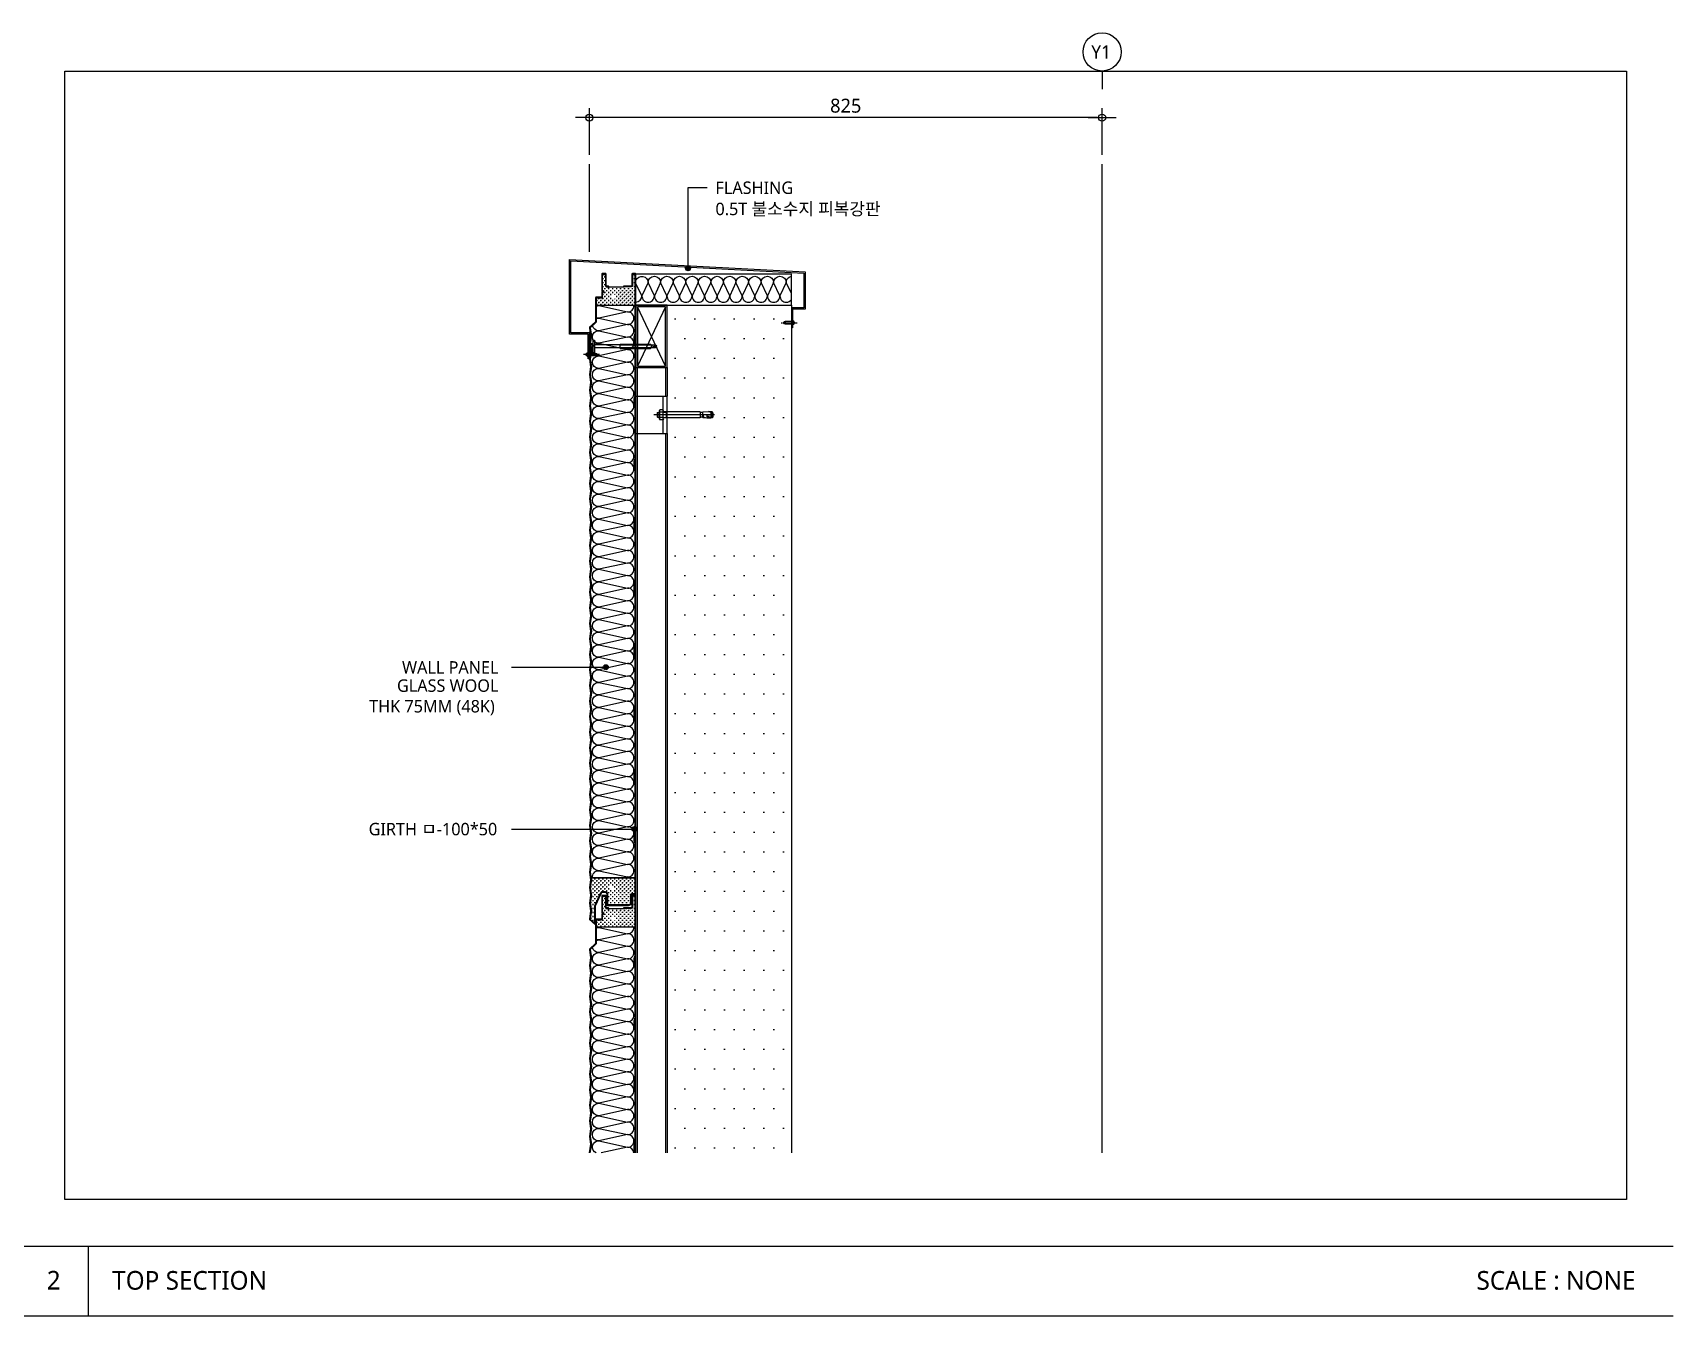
# Model space of a CAD drawing. Header units: millimetres. Extents: x 2752880 to 2775018, y 665860 to 672840.
# Drawn here: x 2761723 to 2764362, y 670762 to 672826 of the extents above; entities that cross this region are included whole.
import ezdxf
from ezdxf.enums import TextEntityAlignment as Align

# ---------------------------------------------------------------- set-up
doc = ezdxf.new("R2010")
doc.units = ezdxf.units.MM
doc.header["$LTSCALE"] = 10
doc.linetypes.add('CEN', pattern=[62, 60, -1, 0, -1])
doc.layers.get('DEFPOINTS').update_dxf_attribs({"color": 161})
for name, color, linetype in [('250', 49, 'Continuous'), ('4', 4, 'Continuous'), ('AA-MKXS-SYMB', 3, 'Continuous'), ('BOX', 5, 'Continuous'), ('CEN(ST)', 1, 'CEN'), ('CON', 7, 'Continuous'), ('DIM', 7, 'Continuous'), ('HATCH', 8, 'Continuous'), ('M12SET', 6, 'Continuous'), ('OVERHEAD DOOR - 1', 4, 'Continuous'), ('Part', 1, 'Continuous'), ('TEX', 3, 'Continuous'), ('TEXT', 3, 'Continuous'), ('xref 단면도$0$내부우레탄-1', 13, 'Continuous')]:
    doc.layers.add(name, color=color, linetype=linetype)
doc.styles.add('나눔바른고딕', font='NanumBarunGothic.ttf')
doc.styles.add('맑은고딕', font='malgun_0.ttf')
doc.dimstyles.new('10 NDIM', dxfattribs={"dimscale": 10, "dimtxt": 3, "dimasz": 1, "dimexe": 2, "dimexo": 2, "dimgap": 1.5, "dimtad": 1, "dimdec": 0, "dimrnd": 0.25, "dimdsep": 46, "dimtxsty": '나눔바른고딕', "dimblk": 'DOT0', "dimcen": 1, "dimdle": 8, "dimclrd": 7, "dimclre": 7, "dimclrt": 7, "dimadec": 0, "dimazin": 0, "dimtfac": 1, "dimtdec": 0, "dimtix": 1, "dimtmove": 2, "dimatfit": 3, "dimldrblk": 'DOT0', "dimfxl": 1, "dimtolj": 1, "dimtzin": 0, "dimlwd": -1, "dimlwe": -1, "dimarcsym": 0})
pattern_1 = [(90, (3433822.5768, -2081832.0338), (-3.175, 3.175), [1.5875, -4.7625]), (180, (3433823.3705, -2081831.24), (-3.175, -3.175), [1.5875, -4.7625])]

# ---------------------------------------------------------------- blocks, each defined once
blk = doc.blocks.new('DOT0')
at = {"layer": 'DIM'}
blk.add_line((-3, 0), (3, 0), dxfattribs=at)
at = {"layer": 'DIM', "color": 6}
blk.add_circle((0, 0), 0.75, dxfattribs=at)
blk = doc.blocks.new('*D33')
at = {"layer": 'DEFPOINTS', "color": 0, "linetype": 'ByBlock', "ltscale": 0.5, "transparency": 16777216}
for p in [(2762618.5, 672689.7), (2762618.5, 672614.7), (2763443.5, 672614.7)]:
    blk.add_point(p, dxfattribs=at)
at = {"layer": 'DIM', "color": 7, "linetype": 'ByBlock', "ltscale": 0.5, "transparency": 16777216}
for p, q in [((2762618.5, 672629.7), (2762618.5, 672704.7)), ((2763436, 672689.7), (2762626, 672689.7)), ((2763443.5, 672629.7), (2763443.5, 672704.7))]:
    blk.add_line(p, q, dxfattribs=at)
at = {"layer": 'DIM', "color": 7, "linetype": 'ByBlock', "ltscale": 0.5, "transparency": 16777216, "xscale": 7.5, "yscale": 7.5, "zscale": 7.5}
for p, rotation in [((2762618.5, 672689.7), 180.0000000000162), ((2763443.5, 672689.7), 1.614708367014828e-11)]:
    blk.add_blockref('DOT0', p, dxfattribs=dict(at, rotation=rotation))
at = {"layer": 'DIM', "color": 7, "linetype": 'ByBlock', "ltscale": 0.5, "transparency": 16777216, "insert": (2763031, 672708.8), "char_height": 22.5, "attachment_point": 5, "style": '맑은고딕'}
blk.add_mtext('\\A1;825', dxfattribs=at)
blk = doc.blocks.new('DAFFDADA')
at = {"layer": '250'}
blk.add_line((2853558.8, 1641880), (2853656.8, 1641880), dxfattribs=at)
at = {"layer": 'M12SET', "linetype": 'Continuous'}
for p, q in [((2853562.8, 1641884.7), (2853561.6, 1641883.6)), ((2853561.6, 1641876.5), (2853561.6, 1641883.6)), ((2853562.8, 1641884.7), (2853562.8, 1641875.3)), ((2853562.8, 1641884.7), (2853565, 1641884.7)), ((2853564.8, 1641875.3), (2853564.8, 1641884.7)), ((2853564.9, 1641877.1), (2853565.1, 1641879.1)), ((2853565, 1641885.4), (2853566.6, 1641885.3)), ((2853565, 1641884.8), (2853565, 1641885.4)), ((2853565, 1641884.8), (2853565.6, 1641884.1)), ((2853565.1, 1641879.1), (2853565.7, 1641879.8)), ((2853565.6, 1641884.1), (2853566.4, 1641883.7)), ((2853565.7, 1641879.8), (2853566.8, 1641880.2)), ((2853566.4, 1641883.7), (2853567.3, 1641883.5)), ((2853566.6, 1641885.3), (2853571.2, 1641885.1)), ((2853566.8, 1641880.2), (2853567.4, 1641880.4)), ((2853567.3, 1641883.5), (2853568.2, 1641883.2)), ((2853567.4, 1641880.4), (2853568, 1641880.5)), ((2853568, 1641880.5), (2853570.9, 1641880.7)), ((2853568.2, 1641883.2), (2853571, 1641883)), ((2853571.2, 1641885.1), (2853577.9, 1641884.8)), ((2853576.7, 1641882.8), (2853577.9, 1641882.7)), ((2853576.7, 1641881.9), (2853577.9, 1641882)), ((2853577.9, 1641882.7), (2853577.9, 1641884.8)), ((2853577.9, 1641883.7), (2853581.6, 1641883.7)), ((2853577.9, 1641882), (2853577.9, 1641875.4)), ((2853581.9, 1641884.8), (2853641.3, 1641884.8)), ((2853581.9, 1641875.2), (2853581.9, 1641884.8)), ((2853636.8, 1641875.2), (2853636.8, 1641884.8)), ((2853641.3, 1641884.2), (2853636.8, 1641884.2)), ((2853641.3, 1641887.1), (2853641.9, 1641888)), ((2853641.9, 1641888), (2853647.2, 1641888)), ((2853641.9, 1641884.5), (2853647.2, 1641884.5)), ((2853647.7, 1641887.1), (2853647.2, 1641888)), ((2853647.7, 1641887.1), (2853647.7, 1641873)), ((2853647.7, 1641884.8), (2853648.7, 1641883.8)), ((2853648.4, 1641884.2), (2853647.7, 1641884.2)), ((2853651, 1641883.9), (2853648.7, 1641883.9)), ((2853648.7, 1641876.3), (2853648.7, 1641883.8)), ((2853651, 1641883.9), (2853651, 1641876.2)), ((2853651, 1641883.9), (2853651.3, 1641883.6)), ((2853651.3, 1641876.5), (2853651.3, 1641883.6)), ((2853561.6, 1641876.5), (2853562.8, 1641875.3)), ((2853562.8, 1641875.3), (2853565.8, 1641875.3)), ((2853565, 1641876.4), (2853564.9, 1641877.1)), ((2853565.3, 1641875.8), (2853565, 1641876.4)), ((2853565.9, 1641875.3), (2853565.3, 1641875.8)), ((2853566.5, 1641875.1), (2853565.9, 1641875.3)), ((2853568.9, 1641874.9), (2853577.9, 1641875.4)), ((2853577.9, 1641876.4), (2853581.6, 1641876.4)), ((2853581.9, 1641875.2), (2853641.3, 1641875.2)), ((2853641.3, 1641875.9), (2853636.8, 1641875.9)), ((2853641.3, 1641873), (2853641.9, 1641872.1)), ((2853641.9, 1641875.6), (2853647.2, 1641875.6)), ((2853641.9, 1641872.1), (2853647.2, 1641872.1)), ((2853647.7, 1641873), (2853647.2, 1641872.1)), ((2853647.7, 1641875.2), (2853648.7, 1641876.3)), ((2853648.4, 1641875.9), (2853647.7, 1641875.9)), ((2853651, 1641876.2), (2853648.7, 1641876.2)), ((2853651.3, 1641876.5), (2853651, 1641876.2))]:
    blk.add_line(p, q, dxfattribs=at)
for centre, radius, start, end in [((2853570, 1641881.9), 1.5, 305.3673, 47.7084), ((2853576.7, 1641882.3), 0.463, 98.5979, 261.4021), ((2853581.6, 1641884), 0.287, 270, 0), ((2853644.4, 1641886.3), 3.1, 145.5615, 214.4385), ((2853660, 1641880), 18.6, 166.1237, 193.8763), ((2853644.6, 1641886.3), 3.1, 325.5615, 34.4385), ((2853629.1, 1641880), 18.6, 346.1237, 13.8763), ((2853568.4, 1641884.2), 9.36, 258.7007, 273), ((2853581.6, 1641876.1), 0.287, 0, 90), ((2853644.4, 1641873.8), 3.1, 145.5615, 214.4385), ((2853644.6, 1641873.8), 3.1, 325.5615, 34.4385)]:
    blk.add_arc(centre, radius, start, end, dxfattribs=at)
blk = doc.blocks.new('B')
at = {"color": 4}
for p, q in [((6.6, 0), (-3, 0)), ((4.8, 0.8), (0, 0.8)), ((4.8, -0.8), (4.8, 0.8)), ((-2.3, 0), (-2.7, 0)), ((0, -0.8), (4.8, -0.8)), ((7.3, 0), (6.9, 0))]:
    blk.add_line(p, q, dxfattribs=at)
blk.add_lwpolyline([(-0.6, 0.2), (-0.6, -0.2), (-1.2, -0.2, 0.327973), (-0.2, -1.2), (-0.2, 0), (-0.2, 1.2, 0.327973), (-1.2, 0.2)], format="xyb", close=True, dxfattribs=at)
blk.add_lwpolyline([(4.8, -0.5), (5.5, -0.5), (6, 0), (5.5, 0.5), (4.8, 0.5)], dxfattribs=at)
at = {"layer": '4'}
for p, q in [((-0.2, 1.6), (-0.2, 1.2)), ((0, 1.6), (-0.2, 1.6)), ((0, 0.8), (0, 1.6)), ((0, -0.8), (0, 0.8)), ((-0.2, -1.6), (-0.2, -1.2)), ((0, -1.6), (-0.2, -1.6)), ((0, -0.8), (0, -1.6))]:
    blk.add_line(p, q, dxfattribs=at)

msp = doc.modelspace()

# ---------------------------------------------------------------- hatches: boundary and pattern name
at = {"linetype": 'ByBlock'}
h = msp.add_hatch(color=4, dxfattribs=at)
h.dxf.hatch_style = 1
h.paths.add_polyline_path([(2762781.2, 672447.4, 1), (2762773.3, 672447.4, 1)])
h = msp.add_hatch(color=4, dxfattribs=at)
h.dxf.hatch_style = 1
h.paths.add_polyline_path([(2762648.9, 671805.8, 1), (2762641, 671805.8, 1)])
h = msp.add_hatch(color=4, dxfattribs=at)
h.dxf.hatch_style = 1
h.paths.add_polyline_path([(2762695, 671545.7, 1), (2762687.1, 671545.7, 1)])
at = {"layer": 'HATCH', "linetype": 'ByBlock'}
h = msp.add_hatch(dxfattribs=at)
h.set_pattern_fill('DOTS', color=256, scale=20)
h.set_pattern_definition([(0, (-747.647, 1647.484), (15.875, 31.75), [0, -31.75])])
h.paths.add_polyline_path([(2762943.5, 672387.9), (2762743.5, 672387.9), (2762743.5, 671031.4), (2762943.5, 671031.4)])
at = {"layer": 'xref 단면도$0$내부우레탄-1', "linetype": 'ByBlock'}
h = msp.add_hatch(dxfattribs=at)
h.set_pattern_fill('CROSS', color=251, scale=0.5, angle=90, style=0)
h.set_pattern_definition(pattern_1)
h.paths.add_polyline_path([(2762673.7, 672417.7), (2762649.7, 672417.7), (2762649.7, 672414.7), (2762648.5, 672414.7), (2762648.5, 672417.7), (2762646.5, 672417.7, -0.414214), (2762644.3, 672419.9), (2762644.3, 672437.7), (2762639.7, 672437.7), (2762639.7, 672411.6), (2762642.6, 672409.9), (2762639.7, 672408.2), (2762639.7, 672401.9, -0.414214), (2762637.5, 672399.7), (2762629.7, 672399.7), (2762629.7, 672387.8), (2762692.3, 672387.8), (2762692.3, 672402.6), (2762661.2, 672402.6, -0.481018), (2762657.3, 672397.8, -1), (2762657.3, 672405.7, -0.350423), (2762661.2, 672402.6), (2762692.3, 672402.6), (2762692.3, 672437.7), (2762687.9, 672437.7), (2762687.9, 672420, -0.426354), (2762685.7, 672417.7)])
h = msp.add_hatch(dxfattribs=at)
h.set_pattern_fill('CROSS', color=251, scale=0.5, angle=90, style=0)
h.set_pattern_definition(pattern_1)
h.paths.add_polyline_path([(2762621.2, 671467.1), (2762621.7, 671463.9), (2762619.7, 671451.4), (2762621.7, 671438.9), (2762619.7, 671426.4), (2762621.7, 671413.9), (2762619.7, 671401.4), (2762619.8, 671400.9), (2762627.3, 671394.1), (2762627.3, 671422.1), (2762636.3, 671442.6, -0.298105), (2762640, 671445.1), (2762643.7, 671445.1, -0.414214), (2762647.7, 671441.1), (2762647.7, 671424.1), (2762679.4, 671424.1), (2762681.4, 671424.1), (2762682.8, 671424.1, 0.378865), (2762684.7, 671425.8), (2762685.3, 671431), (2762685.3, 671439.7, -0.433389), (2762687.5, 671442.1), (2762692.3, 671442.1), (2762692.3, 671451.8), (2762658.8, 671451.8, -0.481018), (2762655, 671447, -1), (2762655, 671454.9, -0.350423), (2762658.8, 671451.8), (2762692.3, 671451.8), (2762692.3, 671467.1)])
h = msp.add_hatch(dxfattribs=at)
h.set_pattern_fill('CROSS', color=251, scale=0.5, angle=90, style=0)
h.set_pattern_definition([(90, (3433822.5768, -2082832.0338), (-3.175, 3.175), [1.5875, -4.7625]), (180, (3433823.3705, -2082831.24), (-3.175, -3.175), [1.5875, -4.7625])])
h.paths.add_polyline_path([(2762673.7, 671417.7), (2762649.7, 671417.7), (2762649.7, 671414.7), (2762648.5, 671414.7), (2762648.5, 671417.7), (2762646.5, 671417.7, -0.414214), (2762644.3, 671419.9), (2762644.3, 671437.7), (2762639.7, 671437.7), (2762639.7, 671411.6), (2762642.6, 671409.9), (2762639.7, 671408.2), (2762639.7, 671401.9, -0.414214), (2762637.5, 671399.7), (2762629.7, 671399.7), (2762629.7, 671387.8), (2762692.3, 671387.8), (2762692.3, 671402.6), (2762661.2, 671402.6, -0.481018), (2762657.3, 671397.8, -1), (2762657.3, 671405.7, -0.350423), (2762661.2, 671402.6), (2762692.3, 671402.6), (2762692.3, 671437.7), (2762687.9, 671437.7), (2762687.9, 671420, -0.426354), (2762685.7, 671417.7)])

# ---------------------------------------------------------------- linework, layer by layer
at = {"color": 4, "linetype": 'ByBlock'}
for p, q in [((2762808.2, 672576.8), (2762777.2, 672576.8)), ((2762777.2, 672576.8), (2762777.2, 672443.4)), ((2762648.7, 672418.9), (2762646.5, 672418.9)), ((2762648.7, 672417.7), (2762674.7, 672417.7)), ((2762692.3, 672387.8), (2762629.7, 672387.8)), ((2762618.6, 672325.6), (2762618.6, 672325.3)), ((2762618.6, 672323.9), (2762618.6, 672320.3)), ((2762619.1, 672319.6), (2762618.6, 672319.1)), ((2762618.6, 672318.6), (2762618.6, 672319.1)), ((2762619.1, 672324.6), (2762618.7, 672325)), ((2762619.1, 672324.6), (2762618.7, 672324.2)), ((2762619.1, 672319.6), (2762618.7, 672320)), ((2762623.6, 672326.1), (2762619.1, 672326.1)), ((2762619.1, 672324.6), (2762623.6, 672324.6)), ((2762619.1, 672319.6), (2762623.6, 672319.6)), ((2762619.1, 672318.1), (2762623.6, 672318.1)), ((2762623.6, 672326.6), (2762623.6, 672326.1)), ((2762623.6, 672318.1), (2762623.6, 672326.1)), ((2762623.6, 672318.1), (2762623.6, 672317.6)), ((2762624.6, 672327.1), (2762624.1, 672327.1)), ((2762624.1, 672317.1), (2762624.6, 672317.1)), ((2762624.6, 672312.1), (2762624.6, 672332.1)), ((2762626.6, 672332.1), (2762626.6, 672312.1)), ((2762691.6, 672324.5), (2762626.6, 672324.5)), ((2762691.6, 672319.5), (2762626.6, 672319.5)), ((2762668, 672318.5), (2762668, 672325.5)), ((2762668, 672325.5), (2762717, 672325.5)), ((2762668, 672324.5), (2762724.5, 672324.5)), ((2762724.5, 672319.5), (2762668, 672319.5)), ((2762668, 672318.5), (2762717, 672318.5)), ((2762717, 672325.5), (2762718, 672324.5)), ((2762717, 672318.5), (2762718, 672319.5)), ((2762717.9, 672321.3), (2762720.5, 672324.2)), ((2762719.6, 672319.7), (2762717.9, 672321.3)), ((2762723.3, 672322), (2762719.6, 672319.7)), ((2762720.5, 672324.2), (2762724.5, 672324.5)), ((2762723.3, 672322), (2762727, 672322)), ((2762727, 672322), (2762724.5, 672324.5)), ((2762727, 672322), (2762724.5, 672319.5)), ((2762493.1, 671805.7), (2762644.8, 671805.7)), ((2762493.1, 671545.6), (2762691, 671545.6)), ((2762621.2, 671467.1), (2762692.3, 671467.1)), ((2762692.3, 671467.1), (2762621.2, 671467.1)), ((2762648.7, 671418.9), (2762646.5, 671418.9)), ((2762648.5, 671424.1), (2762679.5, 671424.1)), ((2762648.5, 671424.1), (2762648.5, 671422.9)), ((2762648.5, 671424.1), (2762681.4, 671424.1)), ((2762648.5, 671424.1), (2762648.5, 671422.9)), ((2762648.5, 671422.9), (2762681.5, 671422.9)), ((2762648.5, 671422.9), (2762681.5, 671422.9)), ((2762648.7, 671417.7), (2762674.7, 671417.7)), ((2762692.3, 671387.8), (2762629.7, 671387.8))]:
    msp.add_line(p, q, dxfattribs=at)
at = {"color": 2, "linetype": 'ByBlock'}
for p, q in [((2762586.5, 672341.6), (2762586.5, 672461.6)), ((2762586.5, 672461.6), (2762965.5, 672441.6)), ((2762588.5, 672343.6), (2762588.5, 672459.6)), ((2762588.5, 672459.6), (2762963.5, 672439.6)), ((2762963.5, 672439.6), (2762963.5, 672383.6)), ((2762965.5, 672441.6), (2762965.5, 672381.6)), ((2762963.5, 672383.6), (2762943.5, 672383.6)), ((2762943.5, 672383.6), (2762943.5, 672351.6)), ((2762965.5, 672381.6), (2762945.5, 672381.6)), ((2762945.5, 672381.6), (2762945.5, 672351.6)), ((2762616.5, 672341.6), (2762586.5, 672341.6)), ((2762618.5, 672343.6), (2762588.5, 672343.6)), ((2762616.5, 672301.6), (2762616.5, 672341.6)), ((2762618.5, 672301.6), (2762618.5, 672343.6)), ((2762945.5, 672351.6), (2762943.5, 672351.6)), ((2762618.5, 672301.6), (2762616.5, 672301.6)), ((2762693.5, 672241.6), (2762693.5, 672181.6)), ((2762693.5, 672241.6), (2762743.5, 672241.6)), ((2762737.5, 672181.6), (2762737.5, 672241.6)), ((2762693.5, 672181.6), (2762743.5, 672181.6))]:
    msp.add_line(p, q, dxfattribs=at)
at = {"color": 1, "linetype": 'ByBlock'}
for p, q in [((2762741.2, 672385.6), (2762695.8, 672290.2)), ((2762741.2, 672290.2), (2762695.8, 672385.6))]:
    msp.add_line(p, q, dxfattribs=at)
at = {"color": 0, "linetype": 'ByBlock'}
for p, q in [((2762693.5, 672287.9), (2762693.5, 671024.7)), ((2762743.5, 672287.9), (2762743.5, 672241.6)), ((2762743.5, 672181.6), (2762743.5, 671024.7))]:
    msp.add_line(p, q, dxfattribs=at)
at = {"color": 4, "linetype": 'ByBlock'}
for points in [[(2762648.5, 672414.7), (2762649.7, 672414.7), (2762649.7, 672417.9, 0.414214), (2762648.7, 672418.9), (2762646.5, 672418.9, -0.414214), (2762645.5, 672419.9), (2762645.5, 672437.9, 0.414214), (2762644.5, 672438.9), (2762639.5, 672438.9, 0.414214), (2762638.5, 672437.9), (2762638.5, 672410.9), (2762640.3, 672409.9), (2762638.5, 672408.8), (2762638.5, 672401.9, -0.414214), (2762637.5, 672400.9), (2762629.5, 672400.9, 0.414214), (2762628.5, 672399.9), (2762628.5, 672361.3), (2762618.7, 672352.5), (2762618.5, 672351.4), (2762620.5, 672338.9), (2762618.5, 672326.4), (2762620.5, 672313.9), (2762618.5, 672301.4), (2762620.5, 672288.9), (2762618.5, 672276.4), (2762620.5, 672263.9), (2762618.5, 672251.4), (2762620.5, 672238.9), (2762618.5, 672226.4), (2762620.5, 672213.9), (2762618.5, 672201.4), (2762620.5, 672188.9), (2762618.5, 672176.4), (2762620.5, 672163.9), (2762618.5, 672151.4), (2762620.5, 672138.9), (2762618.5, 672126.4), (2762620.5, 672113.9), (2762618.5, 672101.4), (2762620.5, 672088.9), (2762618.5, 672076.4), (2762620.5, 672063.9), (2762618.5, 672051.4), (2762620.5, 672038.9), (2762618.5, 672026.4), (2762620.5, 672013.9), (2762618.5, 672001.4), (2762620.5, 671988.9), (2762618.5, 671976.4), (2762620.5, 671963.9), (2762618.5, 671951.4), (2762620.5, 671938.9), (2762618.5, 671926.4), (2762620.5, 671913.9), (2762618.5, 671901.4), (2762620.5, 671888.9), (2762618.5, 671876.4), (2762620.5, 671863.9), (2762618.5, 671851.4), (2762620.5, 671838.9), (2762618.5, 671826.4), (2762620.5, 671813.9), (2762618.5, 671801.4), (2762620.5, 671788.9), (2762618.5, 671776.4), (2762620.5, 671763.9), (2762618.5, 671751.4), (2762620.5, 671738.9), (2762618.5, 671726.4), (2762620.5, 671713.9), (2762618.5, 671701.4), (2762620.5, 671688.9), (2762618.5, 671676.4), (2762620.5, 671663.9), (2762618.5, 671651.4), (2762620.5, 671638.9), (2762618.5, 671626.4), (2762620.5, 671613.9), (2762618.5, 671601.4), (2762620.5, 671588.9), (2762618.5, 671576.4), (2762620.5, 671563.9), (2762618.5, 671551.4), (2762620.5, 671538.9), (2762618.5, 671526.4), (2762620.5, 671513.9), (2762618.5, 671501.4), (2762620.5, 671488.9), (2762618.5, 671476.4), (2762620.5, 671463.9), (2762618.5, 671451.4), (2762620.5, 671438.9), (2762618.5, 671426.4), (2762620.5, 671413.9), (2762618.5, 671401.4), (2762618.7, 671400.3), (2762627.6, 671392.3, 0.20034), (2762627.9, 671392.1), (2762628, 671392.1, 0.414214), (2762628.5, 671392.6), (2762628.5, 671421.9), (2762637.4, 671442.2, -0.298105), (2762640, 671443.9), (2762643.7, 671443.9, -0.414214), (2762646.5, 671441.1), (2762646.5, 671423.9, 0.414214), (2762647.5, 671422.9), (2762679.5, 671422.9), (2762679.5, 671424.1)], [(2762629.7, 672399.7), (2762637.5, 672399.7, 0.414214), (2762639.7, 672401.9), (2762639.7, 672408.2), (2762642.6, 672409.9), (2762639.7, 672411.6), (2762639.7, 672437.7), (2762644.3, 672437.7), (2762644.3, 672419.9, 0.414214), (2762646.5, 672417.7), (2762648.5, 672417.7), (2762648.5, 672414.7)], [(2762673.5, 671424.1), (2762682.8, 671424.1, 0.378865), (2762684.7, 671425.8), (2762685.3, 671431), (2762685.3, 671439.7, -0.433389), (2762687.5, 671442.1), (2762692.3, 671442.1), (2762692.3, 671521.9), (2762690.8, 671526.9), (2762690.8, 671537.3), (2762692.3, 671542.3), (2762692.3, 671621.9), (2762690.8, 671626.9), (2762690.8, 671637.3), (2762692.3, 671642.3), (2762692.3, 671721.9), (2762690.8, 671726.9), (2762690.8, 671737.3), (2762692.3, 671742.3), (2762692.3, 671821.9), (2762690.8, 671826.9), (2762690.8, 671837.3), (2762692.3, 671842.3), (2762692.3, 671921.9), (2762690.8, 671926.9), (2762690.8, 671937.3), (2762692.3, 671942.3), (2762692.3, 672021.9), (2762690.8, 672026.9), (2762690.8, 672037.3), (2762692.3, 672042.3), (2762692.3, 672121.9), (2762690.8, 672126.9), (2762690.8, 672137.3), (2762692.3, 672142.3), (2762692.3, 672221.9), (2762690.8, 672226.9), (2762690.8, 672237.3), (2762692.3, 672242.3), (2762692.3, 672321.9), (2762690.8, 672326.9), (2762690.8, 672337.3), (2762692.3, 672342.3), (2762692.3, 672437.7), (2762687.9, 672437.7), (2762687.9, 672419.8, -0.402176), (2762685.7, 672417.7), (2762673.7, 672417.7)], [(2762685.9, 671425.6), (2762686.5, 671430.9), (2762686.5, 671439.8, -0.442758), (2762687.5, 671440.9), (2762692.5, 671440.9, 0.414214), (2762693.5, 671441.9), (2762693.5, 671522.1), (2762692, 671527.1), (2762692, 671537.1), (2762693.5, 671542.1), (2762693.5, 671622.1), (2762692, 671627.1), (2762692, 671637.1), (2762693.5, 671642.1), (2762693.5, 671722.1), (2762692, 671727.1), (2762692, 671737.1), (2762693.5, 671742.1), (2762693.5, 671822.1), (2762692, 671827.1), (2762692, 671837.1), (2762693.5, 671842.1), (2762693.5, 671922.1), (2762692, 671927.1), (2762692, 671937.1), (2762693.5, 671942.1), (2762693.5, 672022.1), (2762692, 672027.1), (2762692, 672037.1), (2762693.5, 672042.1), (2762693.5, 672122.1), (2762692, 672127.1), (2762692, 672137.1), (2762693.5, 672142.1), (2762693.5, 672222.1), (2762692, 672227.1), (2762692, 672237.1), (2762693.5, 672242.1), (2762693.5, 672322.1), (2762692, 672327.1), (2762692, 672337.1), (2762693.5, 672342.1), (2762693.5, 672437.9, 0.414214), (2762692.5, 672438.9), (2762687.7, 672438.9, 0.396394), (2762686.7, 672438), (2762686.7, 672419.8, -0.396394), (2762685.7, 672418.9), (2762680.2, 672418.9), (2762673.7, 672418.9), (2762673.7, 672417.7)], [(2762629.7, 672399.7), (2762629.7, 672360.8), (2762619.8, 672351.9), (2762619.7, 672351.4), (2762621.7, 672338.9), (2762619.7, 672326.4), (2762621.7, 672313.9), (2762619.7, 672301.4), (2762621.7, 672288.9), (2762619.7, 672276.4), (2762621.7, 672263.9), (2762619.7, 672251.4), (2762621.7, 672238.9), (2762619.7, 672226.4), (2762621.7, 672213.9), (2762619.7, 672201.4), (2762621.7, 672188.9), (2762619.7, 672176.4), (2762621.7, 672163.9), (2762619.7, 672151.4), (2762621.7, 672138.9), (2762619.7, 672126.4), (2762621.7, 672113.9), (2762619.7, 672101.4), (2762621.7, 672088.9), (2762619.7, 672076.4), (2762621.7, 672063.9), (2762619.7, 672051.4), (2762621.7, 672038.9), (2762619.7, 672026.4), (2762621.7, 672013.9), (2762619.7, 672001.4), (2762621.7, 671988.9), (2762619.7, 671976.4), (2762621.7, 671963.9), (2762619.7, 671951.4), (2762621.7, 671938.9), (2762619.7, 671926.4), (2762621.7, 671913.9), (2762619.7, 671901.4), (2762621.7, 671888.9), (2762619.7, 671876.4), (2762621.7, 671863.9), (2762619.7, 671851.4), (2762621.7, 671838.9), (2762619.7, 671826.4), (2762621.7, 671813.9), (2762619.7, 671801.4), (2762621.7, 671788.9), (2762619.7, 671776.4), (2762621.7, 671763.9), (2762619.7, 671751.4), (2762621.7, 671738.9), (2762619.7, 671726.4), (2762621.7, 671713.9), (2762619.7, 671701.4), (2762621.7, 671688.9), (2762619.7, 671676.4), (2762621.7, 671663.9), (2762619.7, 671651.4), (2762621.7, 671638.9), (2762619.7, 671626.4), (2762621.7, 671613.9), (2762619.7, 671601.4), (2762621.7, 671588.9), (2762619.7, 671576.4), (2762621.7, 671563.9), (2762619.7, 671551.4), (2762621.7, 671538.9), (2762619.7, 671526.4), (2762621.7, 671513.9), (2762619.7, 671501.4), (2762621.7, 671488.9), (2762619.7, 671476.4), (2762621.7, 671463.9), (2762619.7, 671451.4), (2762621.7, 671438.9), (2762619.7, 671426.4), (2762621.7, 671413.9), (2762619.7, 671401.4), (2762619.8, 671400.9), (2762627.3, 671394.1), (2762627.3, 671422.1), (2762636.3, 671442.6, -0.298105), (2762640, 671445.1), (2762643.7, 671445.1, -0.414214), (2762647.7, 671441.1), (2762647.7, 671424.1), (2762679.4, 671424.1)], [(2762648.5, 671414.7), (2762649.7, 671414.7), (2762649.7, 671417.9, 0.414214), (2762648.7, 671418.9), (2762646.5, 671418.9, -0.414214), (2762645.5, 671419.9), (2762645.5, 671437.9, 0.414214), (2762644.5, 671438.9), (2762639.5, 671438.9, 0.414214), (2762638.5, 671437.9), (2762638.5, 671410.9), (2762640.3, 671409.9), (2762638.5, 671408.8), (2762638.5, 671401.9, -0.414214), (2762637.5, 671400.9), (2762629.5, 671400.9, 0.414214), (2762628.5, 671399.9), (2762628.5, 671361.3), (2762618.7, 671352.5), (2762618.5, 671351.4), (2762620.5, 671338.9), (2762618.5, 671326.4), (2762620.5, 671313.9), (2762618.5, 671301.4), (2762620.5, 671288.9), (2762618.5, 671276.4), (2762620.5, 671263.9), (2762618.5, 671251.4), (2762620.5, 671238.9), (2762618.5, 671226.4), (2762620.5, 671213.9), (2762618.5, 671201.4), (2762620.5, 671188.9), (2762618.5, 671176.4), (2762620.5, 671163.9), (2762618.5, 671151.4), (2762620.5, 671138.9), (2762618.5, 671126.4), (2762620.5, 671113.9), (2762618.5, 671101.4), (2762620.5, 671088.9), (2762618.5, 671076.4), (2762620.5, 671063.9), (2762618.5, 671051.4), (2762620.5, 671038.9), (2762618.3, 671024.7)], [(2762629.7, 671399.7), (2762637.5, 671399.7, 0.414214), (2762639.7, 671401.9), (2762639.7, 671408.2), (2762642.6, 671409.9), (2762639.7, 671411.6), (2762639.7, 671437.7), (2762644.3, 671437.7), (2762644.3, 671419.9, 0.414214), (2762646.5, 671417.7), (2762648.5, 671417.7), (2762648.5, 671414.7)], [(2762692, 671024.7), (2762692, 671037.1), (2762693.5, 671042.1), (2762693.5, 671122.1), (2762692, 671127.1), (2762692, 671137.1), (2762693.5, 671142.1), (2762693.5, 671222.1), (2762692, 671227.1), (2762692, 671237.1), (2762693.5, 671242.1), (2762693.5, 671322.1), (2762692, 671327.1), (2762692, 671337.1), (2762693.5, 671342.1), (2762693.5, 671437.9, 0.414214), (2762692.5, 671438.9), (2762687.7, 671438.9, 0.396394), (2762686.7, 671438), (2762686.7, 671419.8, -0.396394), (2762685.7, 671418.9), (2762680.2, 671418.9), (2762673.7, 671418.9), (2762673.7, 671417.7)], [(2762690.8, 671024.7), (2762690.8, 671037.3), (2762692.3, 671042.3), (2762692.3, 671121.9), (2762690.8, 671126.9), (2762690.8, 671137.3), (2762692.3, 671142.3), (2762692.3, 671221.9), (2762690.8, 671226.9), (2762690.8, 671237.3), (2762692.3, 671242.3), (2762692.3, 671321.9), (2762690.8, 671326.9), (2762690.8, 671337.3), (2762692.3, 671342.3), (2762692.3, 671437.7), (2762687.9, 671437.7), (2762687.9, 671419.8, -0.402176), (2762685.7, 671417.7), (2762673.7, 671417.7)], [(2762685.9, 671425.6, -0.379276), (2762682.8, 671422.9), (2762679.5, 671422.9)]]:
    msp.add_lwpolyline(points, format="xyb", dxfattribs=at)
at = {"color": 2, "linetype": 'ByBlock'}
for points in [[(2762743.5, 672287.9), (2762743.5, 672387.9), (2762693.5, 672387.9), (2762693.5, 672287.9)], [(2762741.2, 672290.2), (2762741.2, 672385.6), (2762695.8, 672385.6), (2762695.8, 672290.2)]]:
    msp.add_lwpolyline(points, close=True, dxfattribs=at)
at = {"color": 4, "linetype": 'ByBlock'}
msp.add_lwpolyline([(2762629.7, 671399.7), (2762629.7, 671360.8), (2762619.8, 671351.9), (2762619.7, 671351.4), (2762621.7, 671338.9), (2762619.7, 671326.4), (2762621.7, 671313.9), (2762619.7, 671301.4), (2762621.7, 671288.9), (2762619.7, 671276.4), (2762621.7, 671263.9), (2762619.7, 671251.4), (2762621.7, 671238.9), (2762619.7, 671226.4), (2762621.7, 671213.9), (2762619.7, 671201.4), (2762621.7, 671188.9), (2762619.7, 671176.4), (2762621.7, 671163.9), (2762619.7, 671151.4), (2762621.7, 671138.9), (2762619.7, 671126.4), (2762621.7, 671113.9), (2762619.7, 671101.4), (2762621.7, 671088.9), (2762619.7, 671076.4), (2762621.7, 671063.9), (2762619.7, 671051.4), (2762621.7, 671038.9), (2762619.5, 671024.7)], dxfattribs=at)
for centre in [(2762777.3, 672447.4), (2762644.9, 671805.8), (2762691.1, 671545.7)]:
    msp.add_circle(centre, 3.94, dxfattribs=at)
for centre, start, end in [((2762619.1, 672325.6), 90, 180), ((2762619.1, 672325.3), 180, 225), ((2762619.1, 672323.9), 135, 180), ((2762619.1, 672320.3), 180, 225), ((2762619.1, 672318.6), 180, 270), ((2762624.1, 672326.6), 90, 180), ((2762624.1, 672317.6), 180, 270)]:
    msp.add_arc(centre, 0.5, start, end, dxfattribs=at)
at = {"layer": '4', "linetype": 'ByBlock'}
for p, q in [((2762624.6, 672332.1), (2762626.6, 672332.1)), ((2762624.6, 672312.1), (2762626.6, 672312.1))]:
    msp.add_line(p, q, dxfattribs=at)
at = {"layer": 'AA-MKXS-SYMB', "color": 0, "linetype": 'ByBlock'}
msp.add_line((2763443.5, 672764.7), (2763443.5, 672735.7), dxfattribs=at)
msp.add_arc((2763443.5, 672795.4), 30.7, 270.0084, 270.0047, dxfattribs=at)
at = {"layer": 'BOX'}
for p, q in [((2759037.3, 670874.7), (2764362.3, 670874.7)), ((2761812.3, 670874.7), (2761812.3, 670762.2))]:
    msp.add_line(p, q, dxfattribs=at)
at = {"layer": 'BOX', "color": 0}
msp.add_line((2764362.3, 670762.2), (2759037.3, 670762.2), dxfattribs=at)
at = {"layer": 'CEN(ST)', "color": 251, "linetype": 'ByBlock', "ltscale": 0.5}
for p, q in [((2762618.5, 672474.1), (2762618.5, 672614.7)), ((2763443.5, 671024.7), (2763443.5, 672614.7))]:
    msp.add_line(p, q, dxfattribs=at)
at = {"layer": 'CON', "linetype": 'ByBlock', "ltscale": 0.1}
for points in [[(2762743.5, 671024.7), (2762743.5, 672387.9)], [(2762743.5, 672387.9), (2762943.5, 672387.9), (2762943.5, 671024.7)]]:
    msp.add_lwpolyline(points, dxfattribs=at)
at = {"layer": 'DEFPOINTS'}
msp.add_lwpolyline([(2764287.3, 670949.7), (2761774.8, 670949.7), (2761774.8, 672764.7), (2764287.3, 672764.7)], close=True, dxfattribs=at)
at = {"layer": 'OVERHEAD DOOR - 1', "linetype": 'ByBlock'}
for p, q in [((2762943.5, 672437.9), (2762693.5, 672437.9)), ((2762693.5, 672387.9), (2762693.5, 672437.9)), ((2762943.5, 672387.9), (2762943.5, 672437.9)), ((2762668.5, 672387.9), (2762943.5, 672387.9))]:
    msp.add_line(p, q, dxfattribs=at)
at = {"layer": 'Part', "color": 0, "linetype": 'ByBlock', "lineweight": 0, "ltscale": 0.1}
for p, q in [((2762695.8, 672287.9), (2762695.8, 671024.7)), ((2762741.2, 672287.9), (2762741.2, 672241.6)), ((2762741.2, 672181.6), (2762741.2, 671024.7))]:
    msp.add_line(p, q, dxfattribs=at)
at = {"layer": 'xref 단면도$0$내부우레탄-1', "color": 251, "linetype": 'ByBlock'}
for points in [[(2762693.5, 672428.2, -0.830547), (2762713, 672424.5), (2762703, 672403, 0.414214), (2762713, 672392.9)], [(2762693.5, 672392.9, 0.394595), (2762703, 672403), (2762693.5, 672423.1)], [(2762713, 672392.9, 0.414214), (2762723.1, 672403), (2762713, 672424.5, -1), (2762733.2, 672424.5), (2762723.1, 672403, 0.414214), (2762733.2, 672392.9)], [(2762733.2, 672392.9, 0.414214), (2762743.3, 672403), (2762733.2, 672424.5, -1), (2762753.4, 672424.5), (2762743.3, 672403, 0.414214), (2762753.4, 672392.9)], [(2762753.4, 672392.9, 0.414214), (2762763.5, 672403), (2762753.4, 672424.5, -1), (2762773.6, 672424.5), (2762763.5, 672403, 0.414214), (2762773.6, 672392.9)], [(2762773.6, 672392.9, 0.414214), (2762783.7, 672403), (2762773.6, 672424.5, -1), (2762793.8, 672424.5), (2762783.7, 672403, 0.414214), (2762793.8, 672392.9)], [(2762793.8, 672392.9, 0.414214), (2762803.9, 672403), (2762793.8, 672424.5, -1), (2762814, 672424.5), (2762803.9, 672403, 0.414214), (2762814, 672392.9)], [(2762814, 672392.9, 0.414214), (2762824.1, 672403), (2762814, 672424.5, -1), (2762834.2, 672424.5), (2762824.1, 672403, 0.414214), (2762834.2, 672392.9)], [(2762814, 672392.9, 0.414214), (2762824.1, 672403), (2762814, 672424.5, -1), (2762834.2, 672424.5), (2762824.1, 672403, 0.414214), (2762834.2, 672392.9)], [(2762834.2, 672392.9, 0.414214), (2762844.3, 672403), (2762834.2, 672424.5, -1), (2762854.4, 672424.5), (2762844.3, 672403, 0.414214), (2762854.4, 672392.9)], [(2762854.4, 672392.9, 0.414214), (2762864.5, 672403), (2762854.4, 672424.5, -1), (2762874.6, 672424.5), (2762864.5, 672403, 0.414214), (2762874.6, 672392.9)], [(2762854.4, 672392.9, 0.414214), (2762864.5, 672403), (2762854.4, 672424.5, -1), (2762874.6, 672424.5), (2762864.5, 672403, 0.414214), (2762874.6, 672392.9)], [(2762874.6, 672392.9, 0.414214), (2762884.7, 672403), (2762874.6, 672424.5, -1), (2762894.8, 672424.5), (2762884.7, 672403, 0.414214), (2762894.8, 672392.9)], [(2762874.6, 672392.9, 0.414214), (2762884.7, 672403), (2762874.6, 672424.5, -1), (2762894.8, 672424.5), (2762884.7, 672403, 0.414214), (2762894.8, 672392.9)], [(2762894.8, 672392.9, 0.414214), (2762904.9, 672403), (2762894.8, 672424.5, -1), (2762915, 672424.5), (2762904.9, 672403, 0.414214), (2762915, 672392.9)], [(2762915, 672392.9, 0.414214), (2762925.1, 672403), (2762915, 672424.5, -1), (2762935.2, 672424.5), (2762925.1, 672403, 0.414214), (2762935.2, 672392.9)], [(2762943.5, 672406.8), (2762935.2, 672424.5, -0.363516), (2762943.5, 672434.5)], [(2762935.2, 672392.9, 0.247314), (2762943.5, 672397.3, 0.247314)], [(2762629.7, 672386.6, -0.097981), (2762633.6, 672387.4), (2762680.1, 672377.3, 0.414214), (2762690.2, 672387.4)], [(2762690.2, 672367.2, 0.414214), (2762680.1, 672377.3), (2762633.6, 672367.2, -0.097981), (2762629.7, 672367.9, -0.097981)], [(2762629.7, 672366.4, -0.097981), (2762633.6, 672367.2), (2762680.1, 672357.1, 0.414214), (2762690.2, 672367.2)], [(2762690.2, 672326.8, 0.414214), (2762680.1, 672336.9), (2762633.6, 672326.8, -1), (2762633.6, 672347), (2762680.1, 672336.9, 0.414214), (2762690.2, 672347)], [(2762690.2, 672347, 0.414214), (2762680.1, 672357.1), (2762633.6, 672347, -0.363539), (2762623.6, 672355.3, -0.363539)], [(2762690.2, 672306.6, 0.414214), (2762680.1, 672316.7), (2762633.6, 672306.6, -1), (2762633.6, 672326.8), (2762680.1, 672316.7, 0.414214), (2762690.2, 672326.8)], [(2762690.2, 672286.4, 0.414214), (2762680.1, 672296.5), (2762633.6, 672286.4, -1), (2762633.6, 672306.6), (2762680.1, 672296.5, 0.414214), (2762690.2, 672306.6)], [(2762690.2, 672266.2, 0.414214), (2762680.1, 672276.3), (2762633.6, 672266.2, -1), (2762633.6, 672286.4), (2762680.1, 672276.3, 0.414214), (2762690.2, 672286.4)], [(2762690.2, 672246, 0.414214), (2762680.1, 672256.1), (2762633.6, 672246, -1), (2762633.6, 672266.2), (2762680.1, 672256.1, 0.414214), (2762690.2, 672266.2)], [(2762690.2, 672225.8, 0.414214), (2762680.1, 672235.9), (2762633.6, 672225.8, -1), (2762633.6, 672246), (2762680.1, 672235.9, 0.414214), (2762690.2, 672246)], [(2762690.2, 672205.6, 0.414214), (2762680.1, 672215.7), (2762633.6, 672205.6, -1), (2762633.6, 672225.8), (2762680.1, 672215.7, 0.414214), (2762690.2, 672225.8)], [(2762690.2, 672185.4, 0.414214), (2762680.1, 672195.5), (2762633.6, 672185.4, -1), (2762633.6, 672205.6), (2762680.1, 672195.5, 0.414214), (2762690.2, 672205.6)], [(2762690.2, 672165.2, 0.414214), (2762680.1, 672175.3), (2762633.6, 672165.2, -1), (2762633.6, 672185.4), (2762680.1, 672175.3, 0.414214), (2762690.2, 672185.4)], [(2762690.2, 672145, 0.414214), (2762680.1, 672155.1), (2762633.6, 672145, -1), (2762633.6, 672165.2), (2762680.1, 672155.1, 0.414214), (2762690.2, 672165.2)], [(2762690.2, 672145, 0.414214), (2762680.1, 672155.1), (2762633.6, 672145, -1), (2762633.6, 672165.2), (2762680.1, 672155.1, 0.414214), (2762690.2, 672165.2)], [(2762690.2, 672124.8, 0.414214), (2762680.1, 672134.9), (2762633.6, 672124.8, -1), (2762633.6, 672145), (2762680.1, 672134.9, 0.414214), (2762690.2, 672145)], [(2762690.2, 672104.6, 0.414214), (2762680.1, 672114.7), (2762633.6, 672104.6, -1), (2762633.6, 672124.8), (2762680.1, 672114.7, 0.414214), (2762690.2, 672124.8)], [(2762690.2, 672084.4, 0.414214), (2762680.1, 672094.5), (2762633.6, 672084.4, -1), (2762633.6, 672104.6), (2762680.1, 672094.5, 0.414214), (2762690.2, 672104.6)], [(2762690.2, 672064.2, 0.414214), (2762680.1, 672074.3), (2762633.6, 672064.2, -1), (2762633.6, 672084.4), (2762680.1, 672074.3, 0.414214), (2762690.2, 672084.4)], [(2762690.2, 672044.1, 0.414214), (2762680.1, 672054.1), (2762633.6, 672044.1, -1), (2762633.6, 672064.2), (2762680.1, 672054.1, 0.414214), (2762690.2, 672064.2)], [(2762690.2, 672023.9, 0.414214), (2762680.1, 672034), (2762633.6, 672023.9, -1), (2762633.6, 672044.1), (2762680.1, 672034, 0.414214), (2762690.2, 672044.1)], [(2762690.2, 672003.7, 0.414214), (2762680.1, 672013.8), (2762633.6, 672003.7, -1), (2762633.6, 672023.9), (2762680.1, 672013.8, 0.414214), (2762690.2, 672023.9)], [(2762690.2, 671983.5, 0.414214), (2762680.1, 671993.6), (2762633.6, 671983.5, -1), (2762633.6, 672003.7), (2762680.1, 671993.6, 0.414214), (2762690.2, 672003.7)], [(2762690.2, 671963.3, 0.414214), (2762680.1, 671973.4), (2762633.6, 671963.3, -1), (2762633.6, 671983.5), (2762680.1, 671973.4, 0.414214), (2762690.2, 671983.5)], [(2762690.2, 671943.1, 0.414214), (2762680.1, 671953.2), (2762633.6, 671943.1, -1), (2762633.6, 671963.3), (2762680.1, 671953.2, 0.414214), (2762690.2, 671963.3)], [(2762690.2, 671922.9, 0.414214), (2762680.1, 671933), (2762633.6, 671922.9, -1), (2762633.6, 671943.1), (2762680.1, 671933, 0.414214), (2762690.2, 671943.1)], [(2762690.2, 671902.7, 0.414214), (2762680.1, 671912.8), (2762633.6, 671902.7, -1), (2762633.6, 671922.9), (2762680.1, 671912.8, 0.414214), (2762690.2, 671922.9)], [(2762690.2, 671882.5, 0.414214), (2762680.1, 671892.6), (2762633.6, 671882.5, -1), (2762633.6, 671902.7), (2762680.1, 671892.6, 0.414214), (2762690.2, 671902.7)], [(2762690.2, 671862.3, 0.414214), (2762680.1, 671872.4), (2762633.6, 671862.3, -1), (2762633.6, 671882.5), (2762680.1, 671872.4, 0.414214), (2762690.2, 671882.5)], [(2762690.2, 671842.1, 0.414214), (2762680.1, 671852.2), (2762633.6, 671842.1, -1), (2762633.6, 671862.3), (2762680.1, 671852.2, 0.414214), (2762690.2, 671862.3)], [(2762690.2, 671821.9, 0.414214), (2762680.1, 671832), (2762633.6, 671821.9, -1), (2762633.6, 671842.1), (2762680.1, 671832, 0.414214), (2762690.2, 671842.1)], [(2762690.2, 671801.7, 0.414214), (2762680.1, 671811.8), (2762633.6, 671801.7, -1), (2762633.6, 671821.9), (2762680.1, 671811.8, 0.414214), (2762690.2, 671821.9)], [(2762690.2, 671781.5, 0.414214), (2762680.1, 671791.6), (2762633.6, 671781.5, -1), (2762633.6, 671801.7), (2762680.1, 671791.6, 0.414214), (2762690.2, 671801.7)], [(2762690.2, 671761.3, 0.414214), (2762680.1, 671771.4), (2762633.6, 671761.3, -1), (2762633.6, 671781.5), (2762680.1, 671771.4, 0.414214), (2762690.2, 671781.5)], [(2762690.2, 671741.1, 0.414214), (2762680.1, 671751.2), (2762633.6, 671741.1, -1), (2762633.6, 671761.3), (2762680.1, 671751.2, 0.414214), (2762690.2, 671761.3)], [(2762690.2, 671720.9, 0.414214), (2762680.1, 671731), (2762633.6, 671720.9, -1), (2762633.6, 671741.1), (2762680.1, 671731, 0.414214), (2762690.2, 671741.1)], [(2762690.2, 671700.7, 0.414214), (2762680.1, 671710.8), (2762633.6, 671700.7, -1), (2762633.6, 671720.9), (2762680.1, 671710.8, 0.414214), (2762690.2, 671720.9)], [(2762690.2, 671680.5, 0.414214), (2762680.1, 671690.6), (2762633.6, 671680.5, -1), (2762633.6, 671700.7), (2762680.1, 671690.6, 0.414214), (2762690.2, 671700.7)], [(2762690.2, 671660.3, 0.414214), (2762680.1, 671670.4), (2762633.6, 671660.3, -1), (2762633.6, 671680.5), (2762680.1, 671670.4, 0.414214), (2762690.2, 671680.5)], [(2762690.2, 671640.1, 0.414214), (2762680.1, 671650.2), (2762633.6, 671640.1, -1), (2762633.6, 671660.3), (2762680.1, 671650.2, 0.414214), (2762690.2, 671660.3)], [(2762690.2, 671619.9, 0.414214), (2762680.1, 671630), (2762633.6, 671619.9, -1), (2762633.6, 671640.1), (2762680.1, 671630, 0.414214), (2762690.2, 671640.1)], [(2762690.2, 671599.7, 0.414214), (2762680.1, 671609.8), (2762633.6, 671599.7, -1), (2762633.6, 671619.9), (2762680.1, 671609.8, 0.414214), (2762690.2, 671619.9)], [(2762690.2, 671579.5, 0.414214), (2762680.1, 671589.6), (2762633.6, 671579.5, -1), (2762633.6, 671599.7), (2762680.1, 671589.6, 0.414214), (2762690.2, 671599.7)], [(2762690.2, 671559.3, 0.414214), (2762680.1, 671569.4), (2762633.6, 671559.3, -1), (2762633.6, 671579.5), (2762680.1, 671569.4, 0.414214), (2762690.2, 671579.5)], [(2762690.2, 671539.2, 0.414214), (2762680.1, 671549.2), (2762633.6, 671539.2, -1), (2762633.6, 671559.3), (2762680.1, 671549.2, 0.414214), (2762690.2, 671559.3)], [(2762690.2, 671519, 0.414214), (2762680.1, 671529.1), (2762633.6, 671519, -1), (2762633.6, 671539.2), (2762680.1, 671529.1, 0.414214), (2762690.2, 671539.2)], [(2762690.2, 671498.8, 0.414214), (2762680.1, 671508.9), (2762633.6, 671498.8, -1), (2762633.6, 671519), (2762680.1, 671508.9, 0.414214), (2762690.2, 671519)], [(2762690.2, 671478.6, 0.414214), (2762680.1, 671488.7), (2762633.6, 671478.6, -1), (2762633.6, 671498.8), (2762680.1, 671488.7, 0.414214), (2762690.2, 671498.8)], [(2762623.6, 671467.1, -0.455474), (2762633.6, 671478.6), (2762680.1, 671468.5, 0.414214), (2762690.2, 671478.6)], [(2762685.3, 671467.1, 0.13386), (2762680.1, 671468.5), (2762673.7, 671467.1)], [(2762629.7, 671386.6, -0.097981), (2762633.6, 671387.4), (2762680.1, 671377.3, 0.414214), (2762690.2, 671387.4)], [(2762690.2, 671367.2, 0.414214), (2762680.1, 671377.3), (2762633.6, 671367.2, -0.097981), (2762629.7, 671367.9, -0.097981)], [(2762629.7, 671366.4, -0.097981), (2762633.6, 671367.2), (2762680.1, 671357.1, 0.414214), (2762690.2, 671367.2)], [(2762690.2, 671326.8, 0.414214), (2762680.1, 671336.9), (2762633.6, 671326.8, -1), (2762633.6, 671347), (2762680.1, 671336.9, 0.414214), (2762690.2, 671347)], [(2762690.2, 671347, 0.414214), (2762680.1, 671357.1), (2762633.6, 671347, -0.363539), (2762623.6, 671355.3, -0.363539)], [(2762690.2, 671306.6, 0.414214), (2762680.1, 671316.7), (2762633.6, 671306.6, -1), (2762633.6, 671326.8), (2762680.1, 671316.7, 0.414214), (2762690.2, 671326.8)], [(2762690.2, 671286.4, 0.414214), (2762680.1, 671296.5), (2762633.6, 671286.4, -1), (2762633.6, 671306.6), (2762680.1, 671296.5, 0.414214), (2762690.2, 671306.6)], [(2762690.2, 671266.2, 0.414214), (2762680.1, 671276.3), (2762633.6, 671266.2, -1), (2762633.6, 671286.4), (2762680.1, 671276.3, 0.414214), (2762690.2, 671286.4)], [(2762690.2, 671246, 0.414214), (2762680.1, 671256.1), (2762633.6, 671246, -1), (2762633.6, 671266.2), (2762680.1, 671256.1, 0.414214), (2762690.2, 671266.2)], [(2762690.2, 671225.8, 0.414214), (2762680.1, 671235.9), (2762633.6, 671225.8, -1), (2762633.6, 671246), (2762680.1, 671235.9, 0.414214), (2762690.2, 671246)], [(2762690.2, 671205.6, 0.414214), (2762680.1, 671215.7), (2762633.6, 671205.6, -1), (2762633.6, 671225.8), (2762680.1, 671215.7, 0.414214), (2762690.2, 671225.8)], [(2762690.2, 671185.4, 0.414214), (2762680.1, 671195.5), (2762633.6, 671185.4, -1), (2762633.6, 671205.6), (2762680.1, 671195.5, 0.414214), (2762690.2, 671205.6)], [(2762690.2, 671165.2, 0.414214), (2762680.1, 671175.3), (2762633.6, 671165.2, -1), (2762633.6, 671185.4), (2762680.1, 671175.3, 0.414214), (2762690.2, 671185.4)], [(2762690.2, 671145, 0.414214), (2762680.1, 671155.1), (2762633.6, 671145, -1), (2762633.6, 671165.2), (2762680.1, 671155.1, 0.414214), (2762690.2, 671165.2)], [(2762690.2, 671145, 0.414214), (2762680.1, 671155.1), (2762633.6, 671145, -1), (2762633.6, 671165.2), (2762680.1, 671155.1, 0.414214), (2762690.2, 671165.2)], [(2762690.2, 671124.8, 0.414214), (2762680.1, 671134.9), (2762633.6, 671124.8, -1), (2762633.6, 671145), (2762680.1, 671134.9, 0.414214), (2762690.2, 671145)], [(2762690.2, 671104.6, 0.414214), (2762680.1, 671114.7), (2762633.6, 671104.6, -1), (2762633.6, 671124.8), (2762680.1, 671114.7, 0.414214), (2762690.2, 671124.8)], [(2762690.2, 671084.4, 0.414214), (2762680.1, 671094.5), (2762633.6, 671084.4, -1), (2762633.6, 671104.6), (2762680.1, 671094.5, 0.414214), (2762690.2, 671104.6)], [(2762690.2, 671064.2, 0.414214), (2762680.1, 671074.3), (2762633.6, 671064.2, -1), (2762633.6, 671084.4), (2762680.1, 671074.3, 0.414214), (2762690.2, 671084.4)], [(2762690.2, 671044.1, 0.414214), (2762680.1, 671054.1), (2762633.6, 671044.1, -1), (2762633.6, 671064.2), (2762680.1, 671054.1, 0.414214), (2762690.2, 671064.2)], [(2762629.6, 671024.7, -0.814955), (2762633.6, 671044.1), (2762680.1, 671034, 0.414214), (2762690.2, 671044.1)], [(2762690.2, 671024.7, 0.390526), (2762680.1, 671034), (2762637.4, 671024.7)]]:
    msp.add_lwpolyline(points, format="xyb", dxfattribs=at)

# ---------------------------------------------------------------- block references
at = {"linetype": 'ByBlock', "yscale": 2.5, "zscale": 2.5, "rotation": 180}
for p, xscale in [((2762945.5, 672359.9), 2.5), ((2762616.5, 672308.9), -2.5)]:
    msp.add_blockref('B', p, dxfattribs=dict(at, xscale=xscale))
at = {"color": 2, "linetype": 'ByBlock', "rotation": 180}
msp.add_blockref('DAFFDADA', (5616378.9, 2314091.7), dxfattribs=at)

# ---------------------------------------------------------------- texts
at = {"layer": 'TEX', "linetype": 'ByBlock', "style": '맑은고딕'}
for s, p in [('FLASHING', (2762821.4, 672577)), ('0.5T 불소수지 피복강판', (2762821.4, 672542.9)), ('WALL PANEL', (2762317.1, 671805.6)), ('GLASS WOOL ', (2762309, 671776.3)), ('THK 75MM (48K)', (2762264.3, 671743.1)), ('GIRTH ㅁ-100*50', (2762263.4, 671545.5))]:
    msp.add_text(s, height=20, dxfattribs=at).set_placement(p, align=Align.MIDDLE_LEFT)
at = {"layer": 'TEX', "style": '나눔바른고딕'}
msp.add_text('2', height=30, dxfattribs=at).set_placement((2761756.7, 670820), align=Align.MIDDLE_CENTER)
for s, p in [('TOP SECTION', (2761850.8, 670819.8)), ('SCALE : NONE', (2764045.9, 670819.8))]:
    msp.add_text(s, height=30, dxfattribs=at).set_placement(p, align=Align.MIDDLE_LEFT)
at = {"layer": 'TEXT', "linetype": 'ByBlock', "style": '맑은고딕'}
msp.add_text('Y1', height=21.45, dxfattribs=at).set_placement((2763441.9, 672795.4), align=Align.MIDDLE)

# ---------------------------------------------------------------- dimensions: what is measured, and where the dimension line sits
at = {"layer": 'DIM', "linetype": 'ByBlock', "ltscale": 0.5}
dim = msp.add_aligned_dim(p1=(2763443.5, 672614.7), p2=(2762618.5, 672614.7), distance=-75, dimstyle='10 NDIM', override={"dimscale": 15, "dimtxt": 1.5, "dimasz": 0.5, "dimexe": 1, "dimexo": 1, "dimgap": 0.5, "dimtxsty": '맑은고딕', "dimdle": 0.8, "dimtofl": 0}, dxfattribs=at)
dim.commit()
dim.dimension.update_dxf_attribs({"geometry": '*D33', "text_midpoint": (2763031, 672708.8)})

doc.saveas('drawing.dxf')
